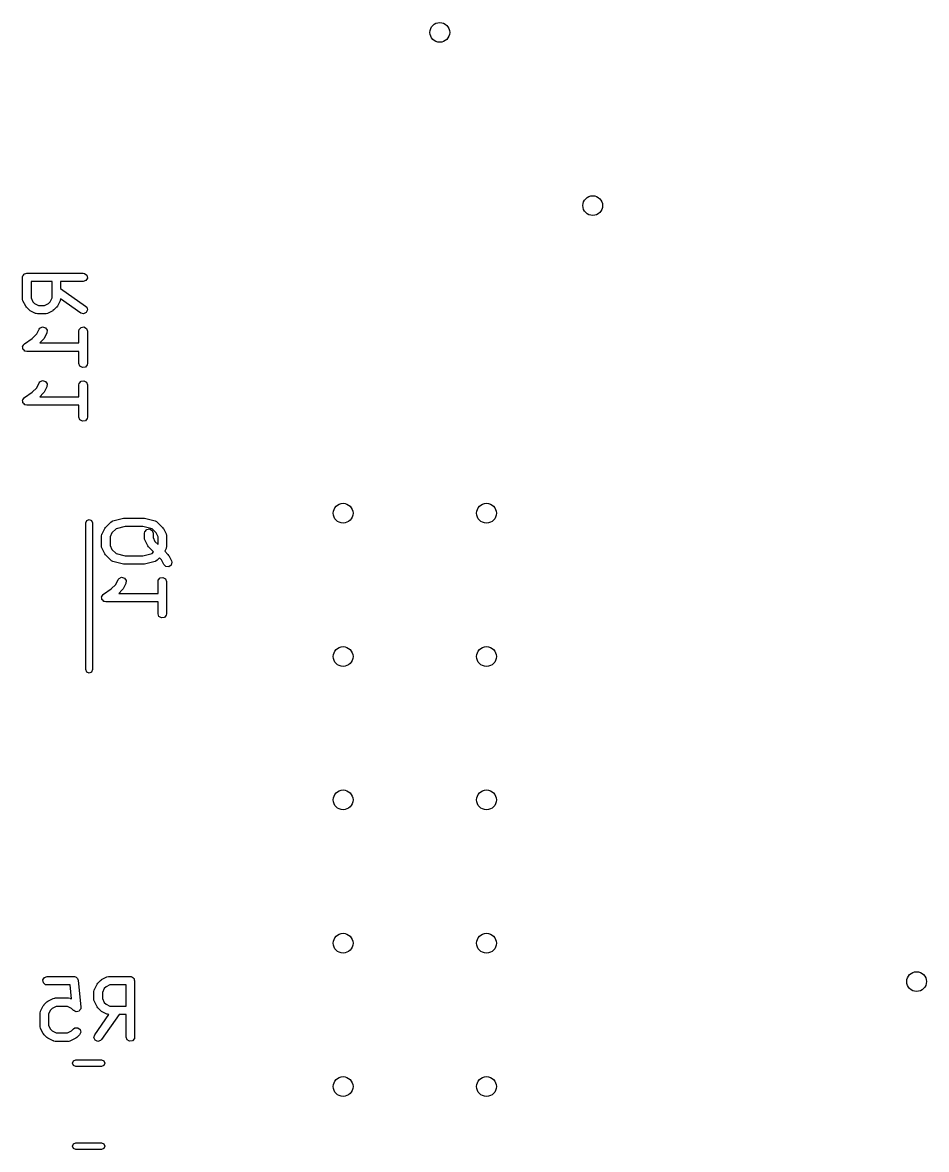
# Model space of a CAD drawing. Extents: x 0.32 to 2.87, y 0.28 to 2.12.
# Drawn here: x 2.176 to 2.807, y 0.283 to 1.069 of the extents above; entities that cross this region are included whole.
import ezdxf

# ---------------------------------------------------------------- set-up
doc = ezdxf.new("R2010")
doc.units = 0
doc.header["$MEASUREMENT"] = 0
doc.layers.add('BLACK', color=7, linetype='CONTINUOUS')

msp = doc.modelspace()

# ---------------------------------------------------------------- linework, layer by layer
at = {"layer": 'BLACK', "linetype": 'CONTINUOUS'}
for p, q in [((2.17637, 0.89131), (2.17644, 0.891694)), ((2.17637, 0.876312), (2.17637, 0.89131)), ((2.17642, 0.891823), (2.17648, 0.891937)), ((2.17644, 0.891694), (2.17642, 0.891823)), ((2.17648, 0.891937), (2.17655, 0.89232)), ((2.17655, 0.89232), (2.17704, 0.892908)), ((2.17704, 0.892908), (2.17743, 0.893572)), ((2.17743, 0.893572), (2.17768, 0.893664)), ((2.17768, 0.893664), (2.17785, 0.893868)), ((2.17785, 0.893868), (2.1786, 0.894001)), ((2.1786, 0.894001), (2.17932, 0.894263)), ((2.17932, 0.894263), (2.21869, 0.894263)), ((2.21869, 0.894263), (2.2197, 0.894085)), ((2.22059, 0.889049), (2.21869, 0.888358)), ((2.2197, 0.894085), (2.22125, 0.892787)), ((2.2216, 0.890798), (2.22059, 0.889049)), ((2.22125, 0.892787), (2.2216, 0.890798)), ((2.19699, 0.888358), (2.18228, 0.888358)), ((2.18228, 0.888358), (2.18228, 0.877009)), ((2.19699, 0.877009), (2.19699, 0.888358)), ((2.21869, 0.888358), (2.2029, 0.888358)), ((2.2029, 0.888358), (2.2029, 0.883474)), ((2.2029, 0.883474), (2.22039, 0.871232)), ((2.17643, 0.876146), (2.17637, 0.876312)), ((2.17639, 0.875975), (2.17643, 0.876146)), ((2.17668, 0.874992), (2.17639, 0.875975)), ((2.17856, 0.871242), (2.17668, 0.874992)), ((2.18228, 0.877009), (2.18363, 0.874312)), ((2.18363, 0.874312), (2.18482, 0.873115)), ((2.18482, 0.873115), (2.18752, 0.871766)), ((2.19175, 0.871766), (2.19445, 0.873115)), ((2.19445, 0.873115), (2.19564, 0.874312)), ((2.19564, 0.874312), (2.19699, 0.877009)), ((2.20259, 0.874992), (2.20071, 0.871242)), ((2.20261, 0.875167), (2.20259, 0.874992)), ((2.20272, 0.875302), (2.20261, 0.875167)), ((2.20289, 0.876271), (2.20272, 0.875302)), ((2.217, 0.866394), (2.20289, 0.876271)), ((2.1786, 0.871198), (2.17856, 0.871242)), ((2.17911, 0.870475), (2.1786, 0.871198)), ((2.18099, 0.8686), (2.17911, 0.870475)), ((2.18104, 0.868573), (2.18099, 0.8686)), ((2.18175, 0.868047), (2.18104, 0.868573)), ((2.1855, 0.866172), (2.18175, 0.868047)), ((2.18568, 0.866152), (2.1855, 0.866172)), ((2.18581, 0.866039), (2.18568, 0.866152)), ((2.18682, 0.865861), (2.18581, 0.866039)), ((2.19245, 0.865861), (2.18682, 0.865861)), ((2.18752, 0.871766), (2.19175, 0.871766)), ((2.19261, 0.865921), (2.19245, 0.865861)), ((2.19278, 0.86588), (2.19261, 0.865921)), ((2.19377, 0.866172), (2.19278, 0.86588)), ((2.19752, 0.868047), (2.19377, 0.866172)), ((2.19756, 0.868094), (2.19752, 0.868047)), ((2.19828, 0.8686), (2.19756, 0.868094)), ((2.20016, 0.870475), (2.19828, 0.8686)), ((2.20019, 0.870533), (2.20016, 0.870475)), ((2.20071, 0.871242), (2.20019, 0.870533)), ((2.21895, 0.865872), (2.217, 0.866394)), ((2.22078, 0.866726), (2.21895, 0.865872)), ((2.22039, 0.871232), (2.22111, 0.870507)), ((2.22164, 0.868556), (2.22078, 0.866726)), ((2.22111, 0.870507), (2.22164, 0.868556)), ((2.18307, 0.848611), (2.18627, 0.851815)), ((2.18627, 0.851815), (2.18793, 0.855136)), ((2.18793, 0.855136), (2.18854, 0.855959)), ((2.18854, 0.855959), (2.1904, 0.856763)), ((2.1904, 0.856763), (2.19233, 0.856187)), ((2.19321, 0.852495), (2.19134, 0.848745)), ((2.19233, 0.856187), (2.19344, 0.854501)), ((2.19344, 0.854501), (2.19321, 0.852495)), ((2.21574, 0.853815), (2.21592, 0.854825)), ((2.21574, 0.845519), (2.21574, 0.853815)), ((2.21592, 0.854825), (2.21722, 0.856372)), ((2.21722, 0.856372), (2.21921, 0.856723)), ((2.21921, 0.856723), (2.22096, 0.855713)), ((2.22096, 0.855713), (2.22165, 0.853815)), ((2.22165, 0.853815), (2.22165, 0.831318)), ((2.17642, 0.843079), (2.1765, 0.843226)), ((2.17656, 0.842235), (2.17642, 0.843079)), ((2.17649, 0.843396), (2.177, 0.844086)), ((2.1765, 0.843226), (2.17649, 0.843396)), ((2.17662, 0.84138), (2.17656, 0.842235)), ((2.17674, 0.841257), (2.17662, 0.84138)), ((2.17677, 0.84109), (2.17674, 0.841257)), ((2.177, 0.844086), (2.17743, 0.844829)), ((2.17743, 0.844829), (2.17759, 0.844887)), ((2.17759, 0.844887), (2.17769, 0.845023)), ((2.17769, 0.845023), (2.18307, 0.848611)), ((2.19079, 0.847978), (2.18833, 0.845519)), ((2.18833, 0.845519), (2.21574, 0.845519)), ((2.19081, 0.848036), (2.19079, 0.847978)), ((2.19134, 0.848745), (2.19081, 0.848036)), ((2.17742, 0.840539), (2.17677, 0.84109)), ((2.17801, 0.83992), (2.17742, 0.840539)), ((2.17818, 0.839901), (2.17801, 0.83992)), ((2.17831, 0.839792), (2.17818, 0.839901)), ((2.17932, 0.839614), (2.17831, 0.839792)), ((2.21574, 0.839614), (2.17932, 0.839614)), ((2.21574, 0.831318), (2.21574, 0.839614)), ((2.21643, 0.82942), (2.21574, 0.831318)), ((2.21818, 0.82841), (2.21643, 0.82942)), ((2.22017, 0.828761), (2.21818, 0.82841)), ((2.22147, 0.830308), (2.22017, 0.828761)), ((2.22165, 0.831318), (2.22147, 0.830308)), ((2.18793, 0.81764), (2.18854, 0.818464)), ((2.18854, 0.818464), (2.1904, 0.819267)), ((2.1904, 0.819267), (2.19233, 0.818691)), ((2.19233, 0.818691), (2.19344, 0.817006)), ((2.21592, 0.81733), (2.21722, 0.818877)), ((2.21722, 0.818877), (2.21921, 0.819228)), ((2.21921, 0.819228), (2.22096, 0.818218)), ((2.22096, 0.818218), (2.22165, 0.81632)), ((2.17769, 0.807528), (2.18307, 0.811115)), ((2.18307, 0.811115), (2.18627, 0.814319)), ((2.18627, 0.814319), (2.18793, 0.81764)), ((2.19079, 0.810482), (2.18833, 0.808024)), ((2.19081, 0.810541), (2.19079, 0.810482)), ((2.19134, 0.81125), (2.19081, 0.810541)), ((2.19321, 0.814999), (2.19134, 0.81125)), ((2.19344, 0.817006), (2.19321, 0.814999)), ((2.21574, 0.81632), (2.21592, 0.81733)), ((2.21574, 0.808024), (2.21574, 0.81632)), ((2.22165, 0.81632), (2.22165, 0.793823)), ((2.17642, 0.805584), (2.1765, 0.805731)), ((2.17656, 0.80474), (2.17642, 0.805584)), ((2.17649, 0.8059), (2.177, 0.806591)), ((2.1765, 0.805731), (2.17649, 0.8059)), ((2.17662, 0.803885), (2.17656, 0.80474)), ((2.17674, 0.803762), (2.17662, 0.803885)), ((2.17677, 0.803595), (2.17674, 0.803762)), ((2.17742, 0.803044), (2.17677, 0.803595)), ((2.177, 0.806591), (2.17743, 0.807333)), ((2.17801, 0.802424), (2.17742, 0.803044)), ((2.17743, 0.807333), (2.17759, 0.807391)), ((2.17759, 0.807391), (2.17769, 0.807528)), ((2.17818, 0.802406), (2.17801, 0.802424)), ((2.17831, 0.802297), (2.17818, 0.802406)), ((2.17932, 0.802119), (2.17831, 0.802297)), ((2.21574, 0.802119), (2.17932, 0.802119)), ((2.18833, 0.808024), (2.21574, 0.808024)), ((2.21574, 0.793823), (2.21574, 0.802119)), ((2.21643, 0.791925), (2.21574, 0.793823)), ((2.21818, 0.790915), (2.21643, 0.791925)), ((2.22017, 0.791266), (2.21818, 0.790915)), ((2.22147, 0.792813), (2.22017, 0.791266)), ((2.22165, 0.793823), (2.22147, 0.792813)), ((2.22047, 0.71998), (2.22116, 0.721651)), ((2.22047, 0.688484), (2.22047, 0.71998)), ((2.22116, 0.721651), (2.22283, 0.722343)), ((2.22283, 0.722343), (2.2245, 0.721651)), ((2.2245, 0.721651), (2.2252, 0.71998)), ((2.2252, 0.71998), (2.2252, 0.688484)), ((2.2318, 0.712302), (2.23368, 0.716051)), ((2.23368, 0.716051), (2.2342, 0.716761)), ((2.2342, 0.716761), (2.23423, 0.716819)), ((2.23423, 0.716819), (2.23798, 0.720568)), ((2.23798, 0.720568), (2.23882, 0.721157)), ((2.24158, 0.715814), (2.23874, 0.712982)), ((2.23882, 0.721157), (2.23911, 0.721182)), ((2.23911, 0.721182), (2.23935, 0.721345)), ((2.23935, 0.721345), (2.24685, 0.72322)), ((2.24793, 0.717403), (2.24158, 0.715814)), ((2.24685, 0.72322), (2.24744, 0.723261)), ((2.24744, 0.723261), (2.24757, 0.723308)), ((2.24757, 0.723308), (2.26069, 0.723308)), ((2.26032, 0.717403), (2.24793, 0.717403)), ((2.26668, 0.715814), (2.26032, 0.717403)), ((2.26069, 0.723308), (2.26127, 0.723206)), ((2.26127, 0.723206), (2.2614, 0.72322)), ((2.2614, 0.72322), (2.2689, 0.721345)), ((2.26296, 0.715413), (2.26495, 0.715764)), ((2.26495, 0.715764), (2.2667, 0.714754)), ((2.26951, 0.712982), (2.26668, 0.715814)), ((2.2689, 0.721345), (2.26984, 0.720927)), ((2.26984, 0.720927), (2.27001, 0.720692)), ((2.27001, 0.720692), (2.27028, 0.720568)), ((2.27028, 0.720568), (2.27402, 0.716819)), ((2.27402, 0.716819), (2.27453, 0.716096)), ((2.27453, 0.716096), (2.27458, 0.716051)), ((2.27458, 0.716051), (2.27645, 0.712302)), ((2.23149, 0.710981), (2.23167, 0.711991)), ((2.23149, 0.703482), (2.23149, 0.710981)), ((2.23167, 0.711991), (2.23178, 0.712127)), ((2.23178, 0.712127), (2.2318, 0.712302)), ((2.23874, 0.712982), (2.23739, 0.710284)), ((2.23739, 0.710284), (2.23739, 0.704179)), ((2.26149, 0.712856), (2.26166, 0.713866)), ((2.26149, 0.709107), (2.26149, 0.712856)), ((2.26155, 0.708941), (2.26149, 0.709107)), ((2.2615, 0.708769), (2.26155, 0.708941)), ((2.2618, 0.707786), (2.2615, 0.708769)), ((2.26166, 0.713866), (2.26296, 0.715413)), ((2.26367, 0.704037), (2.2618, 0.707786)), ((2.2667, 0.714754), (2.26739, 0.712856)), ((2.26739, 0.712856), (2.26739, 0.709804)), ((2.26739, 0.709804), (2.26874, 0.707106)), ((2.27086, 0.710284), (2.26951, 0.712982)), ((2.27086, 0.704987), (2.27086, 0.710284)), ((2.27645, 0.712302), (2.27675, 0.711319)), ((2.27675, 0.711319), (2.2767, 0.711147)), ((2.2767, 0.711147), (2.27676, 0.710981)), ((2.27676, 0.710981), (2.27676, 0.703482)), ((2.23155, 0.703317), (2.23149, 0.703482)), ((2.23151, 0.703145), (2.23155, 0.703317)), ((2.2318, 0.702162), (2.23151, 0.703145)), ((2.23368, 0.698412), (2.2318, 0.702162)), ((2.23739, 0.704179), (2.23874, 0.701482)), ((2.23874, 0.701482), (2.24158, 0.69865)), ((2.26372, 0.703992), (2.26367, 0.704037)), ((2.26422, 0.703269), (2.26372, 0.703992)), ((2.26776, 0.699733), (2.26422, 0.703269)), ((2.26668, 0.69865), (2.26776, 0.699733)), ((2.26874, 0.707106), (2.27086, 0.704987)), ((2.27645, 0.702162), (2.27553, 0.700316)), ((2.27553, 0.700316), (2.27777, 0.698071)), ((2.27647, 0.702337), (2.27645, 0.702162)), ((2.27659, 0.702472), (2.27647, 0.702337)), ((2.27676, 0.703482), (2.27659, 0.702472)), ((2.23372, 0.698368), (2.23368, 0.698412)), ((2.23423, 0.697645), (2.23372, 0.698368)), ((2.23798, 0.693895), (2.23423, 0.697645)), ((2.23824, 0.693772), (2.23798, 0.693895)), ((2.23841, 0.693536), (2.23824, 0.693772)), ((2.23935, 0.693119), (2.23841, 0.693536)), ((2.24685, 0.691244), (2.23935, 0.693119)), ((2.24158, 0.69865), (2.24793, 0.697061)), ((2.24793, 0.697061), (2.26032, 0.697061)), ((2.26032, 0.697061), (2.26668, 0.69865)), ((2.2689, 0.693119), (2.2614, 0.691244)), ((2.26914, 0.693282), (2.2689, 0.693119)), ((2.26944, 0.693307), (2.26914, 0.693282)), ((2.27028, 0.693895), (2.26944, 0.693307)), ((2.27194, 0.695557), (2.27028, 0.693895)), ((2.27326, 0.694234), (2.27194, 0.695557)), ((2.27492, 0.690913), (2.27326, 0.694234)), ((2.27777, 0.698071), (2.27828, 0.697348)), ((2.27828, 0.697348), (2.27833, 0.697304)), ((2.27833, 0.697304), (2.2802, 0.693554)), ((2.28049, 0.692571), (2.28003, 0.690607)), ((2.2802, 0.693554), (2.28049, 0.692571)), ((2.22047, 0.617618), (2.22047, 0.688484)), ((2.2252, 0.688484), (2.2252, 0.617618)), ((2.24698, 0.691258), (2.24685, 0.691244)), ((2.24757, 0.691156), (2.24698, 0.691258)), ((2.26069, 0.691156), (2.24757, 0.691156)), ((2.26082, 0.691203), (2.26069, 0.691156)), ((2.2614, 0.691244), (2.26082, 0.691203)), ((2.27639, 0.689525), (2.27492, 0.690913)), ((2.2784, 0.689404), (2.27639, 0.689525)), ((2.28003, 0.690607), (2.2784, 0.689404)), ((2.23818, 0.673906), (2.24139, 0.67711)), ((2.24139, 0.67711), (2.24305, 0.680431)), ((2.24305, 0.680431), (2.24366, 0.681255)), ((2.24366, 0.681255), (2.24551, 0.682058)), ((2.24551, 0.682058), (2.24745, 0.681482)), ((2.24833, 0.67779), (2.24646, 0.67404)), ((2.24745, 0.681482), (2.24856, 0.679796)), ((2.24856, 0.679796), (2.24833, 0.67779)), ((2.27086, 0.67911), (2.27104, 0.68012)), ((2.27086, 0.670815), (2.27086, 0.67911)), ((2.27104, 0.68012), (2.27234, 0.681668)), ((2.27234, 0.681668), (2.27432, 0.682018)), ((2.27432, 0.682018), (2.27607, 0.681008)), ((2.27607, 0.681008), (2.27676, 0.67911)), ((2.27676, 0.67911), (2.27676, 0.656613)), ((2.23153, 0.668375), (2.23162, 0.668522)), ((2.23168, 0.667531), (2.23153, 0.668375)), ((2.23161, 0.668691), (2.23212, 0.669382)), ((2.23162, 0.668522), (2.23161, 0.668691)), ((2.23212, 0.669382), (2.23254, 0.670124)), ((2.23254, 0.670124), (2.2327, 0.670182)), ((2.2327, 0.670182), (2.2328, 0.670319)), ((2.2328, 0.670319), (2.23818, 0.673906)), ((2.2459, 0.673273), (2.24345, 0.670815)), ((2.24345, 0.670815), (2.27086, 0.670815)), ((2.24593, 0.673331), (2.2459, 0.673273)), ((2.24646, 0.67404), (2.24593, 0.673331)), ((2.23174, 0.666675), (2.23168, 0.667531)), ((2.23186, 0.666553), (2.23174, 0.666675)), ((2.23188, 0.666385), (2.23186, 0.666553)), ((2.23254, 0.665835), (2.23188, 0.666385)), ((2.23313, 0.665215), (2.23254, 0.665835)), ((2.2333, 0.665196), (2.23313, 0.665215)), ((2.23343, 0.665087), (2.2333, 0.665196)), ((2.23444, 0.664909), (2.23343, 0.665087)), ((2.27086, 0.664909), (2.23444, 0.664909)), ((2.27086, 0.656613), (2.27086, 0.664909)), ((2.27155, 0.654715), (2.27086, 0.656613)), ((2.2733, 0.653705), (2.27155, 0.654715)), ((2.27529, 0.654056), (2.2733, 0.653705)), ((2.27659, 0.655603), (2.27529, 0.654056)), ((2.27676, 0.656613), (2.27659, 0.655603)), ((2.22116, 0.615948), (2.22047, 0.617618)), ((2.22283, 0.615256), (2.22116, 0.615948)), ((2.2245, 0.615948), (2.22283, 0.615256)), ((2.2252, 0.617618), (2.2245, 0.615948)), ((2.19057, 0.40111), (2.19158, 0.40286)), ((2.19092, 0.399121), (2.19057, 0.40111)), ((2.19158, 0.40286), (2.19348, 0.40355)), ((2.19348, 0.40355), (2.21223, 0.40355)), ((2.21223, 0.40355), (2.21238, 0.403523)), ((2.21238, 0.403523), (2.21245, 0.403542)), ((2.21245, 0.403542), (2.21256, 0.403492)), ((2.21256, 0.403492), (2.21324, 0.403372)), ((2.21324, 0.403372), (2.21372, 0.402969)), ((2.21372, 0.402969), (2.21429, 0.402711)), ((2.21429, 0.402711), (2.21447, 0.402339)), ((2.21447, 0.402339), (2.21479, 0.402074)), ((2.21479, 0.402074), (2.21489, 0.401457)), ((2.21489, 0.401457), (2.21517, 0.400891)), ((2.23076, 0.400811), (2.23149, 0.401317)), ((2.23149, 0.401317), (2.23153, 0.401364)), ((2.23153, 0.401364), (2.23528, 0.403239)), ((2.23528, 0.403239), (2.23626, 0.403531)), ((2.23626, 0.403531), (2.23643, 0.40349)), ((2.23643, 0.40349), (2.2366, 0.40355)), ((2.2366, 0.40355), (2.2516, 0.40355)), ((2.2516, 0.40355), (2.25198, 0.403483)), ((2.25198, 0.403483), (2.25211, 0.403506)), ((2.25211, 0.403506), (2.25222, 0.40344)), ((2.25222, 0.40344), (2.25261, 0.403372)), ((2.25261, 0.403372), (2.2532, 0.402879)), ((2.2532, 0.402879), (2.25386, 0.402496)), ((2.25386, 0.402496), (2.25395, 0.402245)), ((2.25395, 0.402245), (2.25416, 0.402074)), ((2.25416, 0.402074), (2.25429, 0.401319)), ((2.25429, 0.401319), (2.25455, 0.400598)), ((2.19247, 0.397823), (2.19092, 0.399121)), ((2.19348, 0.397645), (2.19247, 0.397823)), ((2.20956, 0.397645), (2.19348, 0.397645)), ((2.21053, 0.387874), (2.20956, 0.397645)), ((2.21517, 0.400891), (2.21704, 0.382144)), ((2.22615, 0.393099), (2.22633, 0.394109)), ((2.22633, 0.394109), (2.22644, 0.394244)), ((2.22644, 0.394244), (2.22646, 0.394419)), ((2.22646, 0.394419), (2.22833, 0.398169)), ((2.22833, 0.398169), (2.22886, 0.398878)), ((2.22886, 0.398878), (2.22889, 0.398936)), ((2.22889, 0.398936), (2.23076, 0.400811)), ((2.2334, 0.395099), (2.23205, 0.392402)), ((2.2346, 0.396296), (2.2334, 0.395099)), ((2.2373, 0.397645), (2.2346, 0.396296)), ((2.24865, 0.397645), (2.2373, 0.397645)), ((2.24865, 0.382928), (2.24865, 0.397645)), ((2.25455, 0.400598), (2.25455, 0.361228)), ((2.19139, 0.383938), (2.19327, 0.385813)), ((2.19327, 0.385813), (2.19399, 0.386319)), ((2.19399, 0.386319), (2.19403, 0.386366)), ((2.19403, 0.386366), (2.19778, 0.388241)), ((2.19778, 0.388241), (2.19877, 0.388533)), ((2.19877, 0.388533), (2.19894, 0.388492)), ((2.19894, 0.388492), (2.1991, 0.388552)), ((2.1991, 0.388552), (2.20848, 0.388552)), ((2.20848, 0.388552), (2.20949, 0.388374)), ((2.20949, 0.388374), (2.20962, 0.388261)), ((2.20962, 0.388261), (2.2098, 0.388241)), ((2.2098, 0.388241), (2.21053, 0.387874)), ((2.22615, 0.387474), (2.22615, 0.393099)), ((2.22621, 0.387308), (2.22615, 0.387474)), ((2.22617, 0.387137), (2.22621, 0.387308)), ((2.22646, 0.386154), (2.22617, 0.387137)), ((2.22833, 0.382404), (2.22646, 0.386154)), ((2.23205, 0.392402), (2.23205, 0.388171)), ((2.23205, 0.388171), (2.2334, 0.385474)), ((2.2334, 0.385474), (2.2346, 0.384277)), ((2.18865, 0.378101), (2.18883, 0.37911)), ((2.18865, 0.368727), (2.18865, 0.378101)), ((2.18883, 0.37911), (2.18894, 0.379246)), ((2.18894, 0.379246), (2.18896, 0.379421)), ((2.18896, 0.379421), (2.19084, 0.383171)), ((2.19084, 0.383171), (2.19137, 0.38388)), ((2.19137, 0.38388), (2.19139, 0.383938)), ((2.19591, 0.380101), (2.19456, 0.377403)), ((2.19456, 0.377403), (2.19456, 0.369424)), ((2.1971, 0.381298), (2.19591, 0.380101)), ((2.1998, 0.382647), (2.1971, 0.381298)), ((2.20778, 0.382647), (2.1998, 0.382647)), ((2.21048, 0.381298), (2.20778, 0.382647)), ((2.21201, 0.379762), (2.21048, 0.381298)), ((2.21203, 0.379754), (2.21201, 0.379762)), ((2.21204, 0.379736), (2.21203, 0.379754)), ((2.21295, 0.379327), (2.21204, 0.379736)), ((2.21385, 0.378909), (2.21295, 0.379327)), ((2.21386, 0.378914), (2.21385, 0.378909)), ((2.21388, 0.378906), (2.21386, 0.378914)), ((2.21484, 0.379174), (2.21388, 0.378906)), ((2.2158, 0.379431), (2.21484, 0.379174)), ((2.21581, 0.379447), (2.2158, 0.379431)), ((2.21583, 0.379452), (2.21581, 0.379447)), ((2.21639, 0.380274), (2.21583, 0.379452)), ((2.21696, 0.381086), (2.21639, 0.380274)), ((2.21696, 0.381121), (2.21695, 0.381105)), ((2.21695, 0.381105), (2.21696, 0.381086)), ((2.21704, 0.382144), (2.21696, 0.381121)), ((2.22838, 0.38236), (2.22833, 0.382404)), ((2.22889, 0.381637), (2.22838, 0.38236)), ((2.23076, 0.379762), (2.22889, 0.381637)), ((2.23082, 0.379735), (2.23076, 0.379762)), ((2.23153, 0.379209), (2.23082, 0.379735)), ((2.23528, 0.377334), (2.23153, 0.379209)), ((2.2346, 0.384277), (2.2373, 0.382928)), ((2.2373, 0.382928), (2.24865, 0.382928)), ((2.22668, 0.362921), (2.23656, 0.37703)), ((2.24376, 0.377023), (2.23152, 0.359534)), ((2.23545, 0.377314), (2.23528, 0.377334)), ((2.23559, 0.377201), (2.23545, 0.377314)), ((2.23656, 0.37703), (2.23559, 0.377201)), ((2.24865, 0.377023), (2.24376, 0.377023)), ((2.24865, 0.361228), (2.24865, 0.377023)), ((2.18871, 0.368561), (2.18865, 0.368727)), ((2.18867, 0.368389), (2.18871, 0.368561)), ((2.18896, 0.367406), (2.18867, 0.368389)), ((2.19084, 0.363657), (2.18896, 0.367406)), ((2.19089, 0.363612), (2.19084, 0.363657)), ((2.19139, 0.362889), (2.19089, 0.363612)), ((2.19327, 0.361014), (2.19139, 0.362889)), ((2.19456, 0.369424), (2.19591, 0.366726)), ((2.19591, 0.366726), (2.1971, 0.365529)), ((2.1971, 0.365529), (2.1998, 0.36418)), ((2.1998, 0.36418), (2.20778, 0.36418)), ((2.20778, 0.36418), (2.21048, 0.365529)), ((2.21048, 0.365529), (2.21201, 0.367065)), ((2.21201, 0.367065), (2.21285, 0.367653)), ((2.21285, 0.367653), (2.21487, 0.367829)), ((2.21619, 0.362889), (2.21432, 0.361014)), ((2.21487, 0.367829), (2.21652, 0.366671)), ((2.21704, 0.36472), (2.21619, 0.362889)), ((2.21652, 0.366671), (2.21704, 0.36472)), ((2.22616, 0.36097), (2.22668, 0.362921)), ((2.19333, 0.360987), (2.19327, 0.361014)), ((2.19403, 0.360461), (2.19333, 0.360987)), ((2.19778, 0.358587), (2.19403, 0.360461)), ((2.19796, 0.358566), (2.19778, 0.358587)), ((2.19809, 0.358453), (2.19796, 0.358566)), ((2.1991, 0.358275), (2.19809, 0.358453)), ((2.20848, 0.358275), (2.1991, 0.358275)), ((2.20864, 0.358335), (2.20848, 0.358275)), ((2.20882, 0.358294), (2.20864, 0.358335)), ((2.2098, 0.358587), (2.20882, 0.358294)), ((2.21355, 0.360461), (2.2098, 0.358587)), ((2.21359, 0.360508), (2.21355, 0.360461)), ((2.21432, 0.361014), (2.21359, 0.360508)), ((2.22701, 0.359139), (2.22616, 0.36097)), ((2.22884, 0.358286), (2.22701, 0.359139)), ((2.2308, 0.358809), (2.22884, 0.358286)), ((2.23152, 0.359534), (2.2308, 0.358809)), ((2.24934, 0.35933), (2.24865, 0.361228)), ((2.25109, 0.35832), (2.24934, 0.35933)), ((2.25307, 0.35867), (2.25109, 0.35832)), ((2.25437, 0.360218), (2.25307, 0.35867)), ((2.25455, 0.361228), (2.25437, 0.360218)), ((2.21124, 0.34311), (2.21193, 0.344781)), ((2.21193, 0.34144), (2.21124, 0.34311)), ((2.21193, 0.344781), (2.2136, 0.345472)), ((2.2136, 0.340748), (2.21193, 0.34144)), ((2.2136, 0.345472), (2.23148, 0.345472)), ((2.23148, 0.340748), (2.2136, 0.340748)), ((2.23148, 0.345472), (2.23315, 0.344781)), ((2.23315, 0.34144), (2.23148, 0.340748)), ((2.23315, 0.344781), (2.23384, 0.34311)), ((2.23384, 0.34311), (2.23315, 0.34144)), ((2.21124, 0.285236), (2.21193, 0.286907)), ((2.21193, 0.283566), (2.21124, 0.285236)), ((2.21193, 0.286907), (2.2136, 0.287598)), ((2.2136, 0.282874), (2.21193, 0.283566)), ((2.2136, 0.287598), (2.23148, 0.287598)), ((2.23148, 0.287598), (2.23315, 0.286907)), ((2.23315, 0.283566), (2.23148, 0.282874)), ((2.23315, 0.286907), (2.23384, 0.285236)), ((2.23384, 0.285236), (2.23315, 0.283566)), ((2.23148, 0.282874), (2.2136, 0.282874))]:
    msp.add_line(p, q, dxfattribs=at)
at = {"layer": 'BLACK'}
for centre in [(2.46742, 1.0622), (2.57411, 0.941339), (2.4, 0.726772), (2.5, 0.726772), (2.4, 0.626772), (2.5, 0.626772), (2.4, 0.526772), (2.5, 0.526772), (2.4, 0.426772), (2.5, 0.426772), (2.8, 0.4), (2.4, 0.326772), (2.5, 0.326772)]:
    msp.add_circle(centre, 0.00689, dxfattribs=at)

doc.saveas('drawing.dxf')
